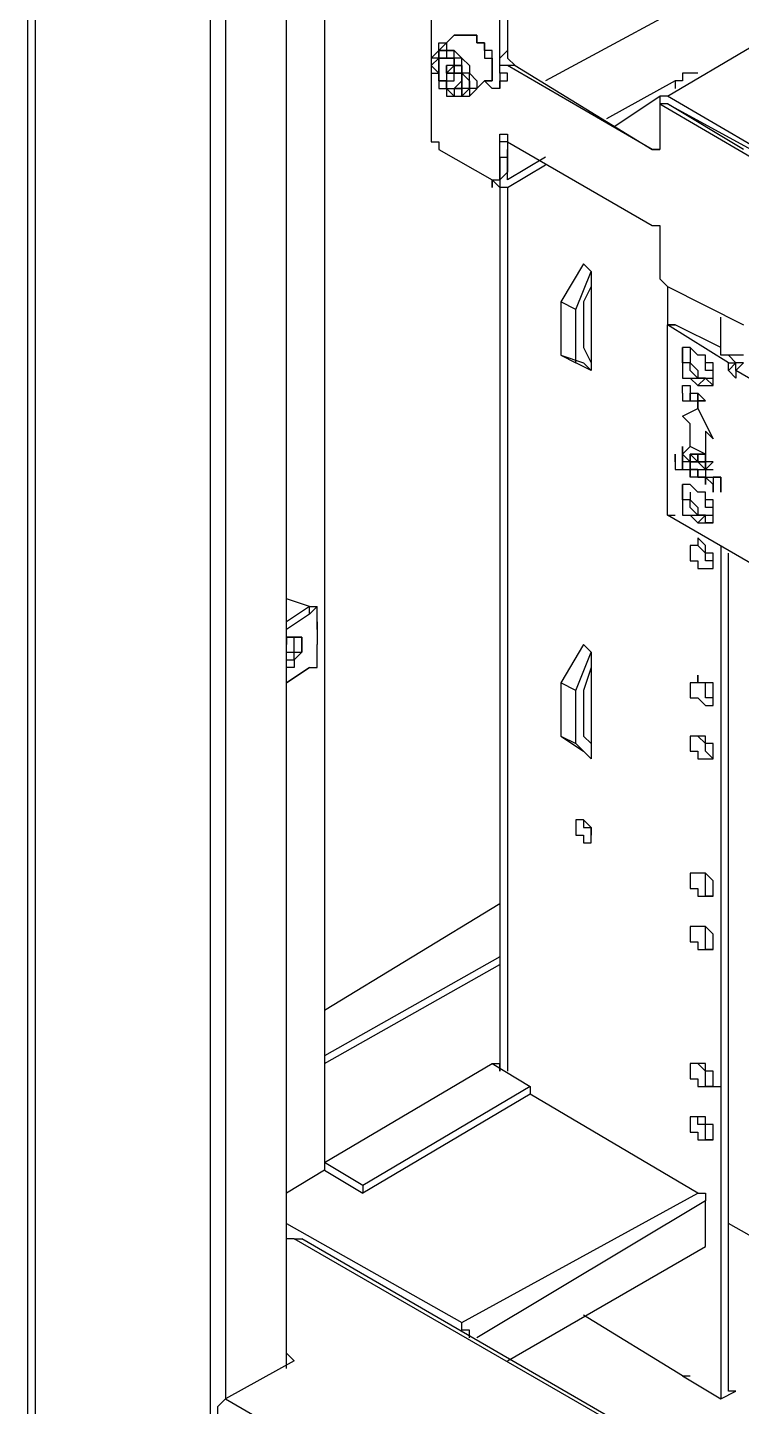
# Model space of a CAD drawing. Header units: millimetres. Extents: x 929 to 1725, y 58 to 532.
# Drawn here: x 1016.04 to 1027.01, y 96.16 to 117.34 of the extents above; entities that cross this region are included whole.
import ezdxf

# ---------------------------------------------------------------- set-up
doc = ezdxf.new("R2010")
doc.units = ezdxf.units.MM
doc.header["$MEASUREMENT"] = 0
doc.layers.add('TT-WIRE-EQPM', color=6, linetype='CONTINUOUS')

msp = doc.modelspace()

# ---------------------------------------------------------------- linework, layer by layer
at = {"layer": 'TT-WIRE-EQPM', "linetype": 'Continuous'}
for points in [[(1016.03762, 224.19909), (1016.03762, 94.98515)], [(1016.15466, 224.19909), (1016.15466, 94.86811)], [(1018.84662, 93.22953), (1018.84662, 222.67755)], [(1019.0807, 219.51742), (1019.0807, 96.27261)], [(1020.01704, 96.85782), (1020.01704, 219.04926)], [(1020.01704, 96.74077), (1020.01704, 219.04926)], [(1020.60224, 218.69813), (1020.60224, 99.78386)], [(1026.80545, 119.3298), (1026.80545, 118.04235), (1023.99645, 116.52081)], [(1025.86912, 116.28672), (1028.44403, 117.80826), (1028.56107, 117.92531), (1028.56107, 117.92531), (1028.67811, 118.04235), (1028.67811, 118.04235), (1028.79516, 118.04235), (1028.79516, 118.15939), (1028.79516, 118.27643), (1028.79516, 118.39347), (1028.79516, 118.39347), (1028.67811, 118.51051), (1028.67811, 118.51051), (1028.56107, 118.62755), (1028.56107, 118.62755), (1028.44403, 118.62755)], [(1023.41124, 116.75489), (1023.2942, 116.75489), (1023.2942, 116.87193), (1023.2942, 116.87193), (1023.2942, 116.87193), (1023.2942, 117.45714), (1023.2942, 117.45714), (1023.17716, 117.57418), (1023.17716, 117.57418), (1023.17716, 117.57418), (1023.17716, 117.69122), (1023.17716, 117.69122), (1022.35787, 118.04235), (1022.35787, 118.04235), (1022.24083, 118.04235), (1022.24083, 116.87193)], [(1023.2942, 116.63785), (1023.2942, 117.57418)], [(1023.41124, 117.69122), (1023.41124, 116.87193)], [(1023.41124, 117.45714), (1023.41124, 116.98897), (1023.41124, 116.87193), (1023.41124, 116.87193), (1023.41124, 116.87193), (1023.41124, 116.87193), (1023.52828, 116.75489), (1025.63503, 115.46743), (1025.75207, 115.46743)], [(1022.59195, 117.22306), (1022.35787, 116.98897), (1022.35787, 116.98897), (1022.35787, 117.10601), (1022.47491, 117.10601), (1022.47491, 116.98897), (1022.59195, 116.98897), (1022.59195, 116.98897), (1022.59195, 116.98897), (1022.70899, 116.87193), (1022.70899, 116.87193), (1022.70899, 116.87193), (1022.70899, 116.87193), (1022.82603, 116.75489), (1022.82603, 116.75489), (1022.82603, 116.75489), (1022.82603, 116.63785), (1022.94308, 116.52081), (1022.94308, 116.40376), (1022.82603, 116.40376), (1022.82603, 116.28672), (1022.82603, 116.28672), (1023.06012, 116.52081)], [(1023.17716, 116.63785), (1023.17716, 116.87193), (1023.17716, 116.87193), (1023.17716, 116.98897), (1023.06012, 116.98897), (1023.06012, 117.10601), (1023.06012, 117.10601), (1022.94308, 117.10601), (1022.94308, 117.22306), (1022.94308, 117.22306), (1022.94308, 117.22306), (1022.59195, 117.22306), (1022.82603, 117.22306), (1022.94308, 117.22306), (1022.94308, 117.10601), (1022.94308, 117.10601), (1023.06012, 117.10601), (1023.06012, 116.98897), (1023.06012, 116.98897), (1023.06012, 116.87193), (1023.17716, 116.87193), (1023.17716, 116.87193), (1023.17716, 116.75489), (1023.17716, 116.63785), (1023.17716, 116.52081), (1023.17716, 116.52081), (1023.06012, 116.52081), (1023.17716, 116.52081), (1023.17716, 116.52081), (1023.17716, 116.52081), (1023.17716, 116.63785), (1023.17716, 116.63785), (1023.17716, 116.63785)], [(1022.70899, 116.28672), (1022.70899, 116.28672), (1022.82603, 116.40376), (1022.82603, 116.63785), (1022.70899, 116.63785), (1022.70899, 116.75489), (1022.70899, 116.75489), (1022.70899, 116.87193), (1022.59195, 116.87193), (1022.59195, 116.87193), (1022.59195, 116.87193), (1022.59195, 116.98897), (1022.35787, 116.98897), (1022.35787, 116.87193), (1022.35787, 116.87193), (1022.24083, 116.87193), (1022.24083, 116.75489), (1022.35787, 116.63785), (1022.35787, 116.63785), (1022.35787, 116.52081), (1022.35787, 116.52081), (1022.35787, 116.40376), (1022.47491, 116.40376), (1022.47491, 116.40376), (1022.47491, 116.28672), (1022.59195, 116.28672), (1022.59195, 116.28672), (1022.70899, 116.28672)], [(1022.35787, 116.98897), (1022.35787, 116.98897), (1022.35787, 116.98897), (1022.24083, 116.87193), (1022.24083, 116.87193), (1022.24083, 116.87193), (1022.24083, 116.75489), (1022.24083, 116.63785), (1022.35787, 116.63785), (1022.35787, 116.63785), (1022.35787, 116.52081), (1022.35787, 116.52081), (1022.35787, 116.40376), (1022.35787, 116.40376), (1022.47491, 116.40376), (1022.47491, 116.28672), (1022.59195, 116.28672), (1022.59195, 116.28672), (1022.82603, 116.28672)], [(1022.35787, 116.87193), (1022.35787, 116.98897), (1022.47491, 116.98897), (1022.47491, 116.87193), (1022.59195, 116.87193), (1022.59195, 116.87193), (1022.59195, 116.87193), (1022.59195, 116.75489), (1022.70899, 116.75489), (1022.70899, 116.75489), (1022.70899, 116.75489), (1022.70899, 116.63785), (1022.82603, 116.52081), (1022.82603, 116.40376), (1022.82603, 116.40376), (1022.70899, 116.40376), (1022.70899, 116.28672), (1022.70899, 116.40376), (1022.70899, 116.40376), (1022.70899, 116.63785), (1022.70899, 116.63785), (1022.70899, 116.75489), (1022.59195, 116.75489), (1022.59195, 116.87193), (1022.59195, 116.87193), (1022.59195, 116.87193), (1022.59195, 116.87193), (1022.59195, 116.87193), (1022.35787, 116.87193), (1022.35787, 116.87193), (1022.35787, 116.87193), (1022.24083, 116.75489), (1022.24083, 116.75489), (1022.35787, 116.63785), (1022.35787, 116.63785), (1022.35787, 116.52081), (1022.35787, 116.52081), (1022.35787, 116.52081), (1022.35787, 116.40376), (1022.47491, 116.40376), (1022.47491, 116.40376), (1022.59195, 116.28672), (1022.70899, 116.28672)], [(1023.41124, 116.98897), (1023.2942, 116.87193)], [(1022.59195, 116.40376), (1022.70899, 116.52081), (1022.70899, 116.63785), (1022.70899, 116.63785), (1022.59195, 116.63785), (1022.59195, 116.75489), (1022.59195, 116.75489), (1022.59195, 116.75489), (1022.59195, 116.75489), (1022.59195, 116.87193), (1022.47491, 116.87193), (1022.47491, 116.87193), (1022.35787, 116.87193), (1022.35787, 116.87193), (1022.35787, 116.75489), (1022.35787, 116.75489), (1022.35787, 116.63785), (1022.35787, 116.63785), (1022.35787, 116.63785), (1022.35787, 116.52081), (1022.47491, 116.52081), (1022.47491, 116.52081), (1022.47491, 116.40376), (1022.59195, 116.40376), (1022.70899, 116.40376)], [(1022.47491, 116.87193), (1022.35787, 116.87193)], [(1022.59195, 116.40376), (1022.59195, 116.40376), (1022.70899, 116.40376), (1022.70899, 116.52081), (1022.70899, 116.52081), (1022.70899, 116.63785), (1022.59195, 116.63785), (1022.59195, 116.75489), (1022.59195, 116.75489), (1022.59195, 116.87193), (1022.47491, 116.87193), (1022.47491, 116.87193), (1022.35787, 116.87193), (1022.35787, 116.87193), (1022.35787, 116.75489), (1022.35787, 116.75489), (1022.35787, 116.63785), (1022.35787, 116.63785), (1022.35787, 116.63785), (1022.35787, 116.52081), (1022.47491, 116.52081), (1022.47491, 116.40376), (1022.47491, 116.40376), (1022.59195, 116.40376), (1022.59195, 116.40376)], [(1022.35787, 116.87193), (1022.35787, 116.87193), (1022.35787, 116.75489), (1022.35787, 116.75489), (1022.35787, 116.63785), (1022.35787, 116.63785), (1022.35787, 116.63785)], [(1022.35787, 116.75489), (1022.35787, 116.87193), (1022.35787, 116.87193)], [(1022.35787, 116.63785), (1022.35787, 116.63785), (1022.35787, 116.63785), (1022.35787, 116.75489), (1022.35787, 116.75489), (1022.35787, 116.75489), (1022.35787, 116.87193)], [(1022.47491, 116.87193), (1022.35787, 116.87193), (1022.35787, 116.87193), (1022.35787, 116.87193), (1022.35787, 116.87193), (1022.47491, 116.87193)], [(1022.35787, 116.87193), (1022.47491, 116.87193)], [(1022.47491, 116.75489), (1022.47491, 116.63785), (1022.47491, 116.75489)], [(1022.59195, 116.75489), (1022.47491, 116.63785), (1022.47491, 116.75489)], [(1022.59195, 116.75489), (1022.47491, 116.75489)], [(1022.70899, 116.63785), (1022.70899, 116.75489), (1022.59195, 116.75489), (1022.59195, 116.75489), (1022.59195, 116.87193), (1022.59195, 116.87193), (1022.59195, 116.87193), (1022.59195, 116.87193), (1022.59195, 116.87193), (1022.59195, 116.75489), (1022.59195, 116.75489), (1022.59195, 116.63785), (1022.70899, 116.63785)], [(1022.59195, 116.63785), (1022.59195, 116.75489)], [(1027.03953, 115.46743), (1025.86912, 116.16968), (1025.75207, 116.16968), (1025.75207, 116.05264), (1025.75207, 116.05264), (1025.75207, 115.46743), (1025.75207, 115.46743), (1025.63503, 115.46743), (1023.41124, 116.75489)], [(1023.52828, 116.75489), (1023.41124, 116.75489)], [(1022.24083, 116.63785), (1022.24083, 115.58447), (1022.35787, 115.58447), (1022.35787, 115.46743), (1022.35787, 115.46743), (1022.35787, 115.46743), (1022.35787, 115.46743), (1022.35787, 115.46743), (1023.17716, 114.99926), (1023.17716, 114.99926), (1023.17716, 114.88222), (1023.17716, 114.99926), (1023.2942, 114.99926), (1023.2942, 114.99926), (1023.2942, 115.58447), (1023.2942, 115.58447), (1023.2942, 115.70151), (1023.41124, 115.70151), (1023.41124, 115.58447), (1025.63503, 114.29702), (1025.63503, 114.29702), (1025.63503, 114.29702), (1025.63503, 114.29702), (1025.63503, 114.29702), (1025.75207, 114.29702), (1025.75207, 114.17997), (1025.75207, 114.17997), (1025.75207, 113.59477), (1025.75207, 113.59477), (1025.75207, 113.47772), (1025.75207, 113.47772), (1025.75207, 113.47772), (1025.86912, 113.36068), (1027.03953, 112.77547)], [(1022.35787, 116.63785), (1022.35787, 116.52081), (1022.35787, 116.52081), (1022.35787, 116.40376), (1022.47491, 116.40376), (1022.47491, 116.40376)], [(1022.47491, 116.40376), (1022.47491, 116.40376), (1022.47491, 116.52081), (1022.35787, 116.52081), (1022.35787, 116.52081), (1022.35787, 116.63785)], [(1022.59195, 116.52081), (1022.59195, 116.63785), (1022.47491, 116.63785), (1022.47491, 116.52081), (1022.59195, 116.52081)], [(1022.59195, 116.63785), (1022.47491, 116.63785), (1022.47491, 116.52081)], [(1022.59195, 116.63785), (1022.47491, 116.63785), (1022.47491, 116.63785), (1022.47491, 116.63785)], [(1022.47491, 116.63785), (1022.59195, 116.63785)], [(1022.70899, 116.40376), (1022.70899, 116.40376), (1022.70899, 116.40376), (1022.70899, 116.52081), (1022.70899, 116.52081), (1022.70899, 116.63785), (1022.70899, 116.63785)], [(1022.70899, 116.63785), (1022.70899, 116.63785), (1022.70899, 116.52081), (1022.70899, 116.52081), (1022.70899, 116.40376)], [(1022.70899, 116.52081), (1022.70899, 116.52081), (1022.70899, 116.40376)], [(1023.17716, 116.40376), (1023.06012, 116.52081)], [(1023.2942, 116.63785), (1023.2942, 116.52081), (1023.2942, 116.52081), (1023.2942, 116.40376), (1023.17716, 116.40376)], [(1023.2942, 116.40376), (1023.2942, 116.52081), (1023.41124, 116.52081), (1023.41124, 116.63785), (1023.2942, 116.63785)], [(1025.98616, 116.52081), (1024.93278, 115.9356)], [(1026.33728, 116.63785), (1026.33728, 116.63785), (1026.22024, 116.63785), (1026.1032, 116.63785), (1026.1032, 116.52081), (1026.1032, 116.52081), (1025.98616, 116.52081), (1025.98616, 116.40376)], [(1022.59195, 116.40376), (1022.70899, 116.40376)], [(1022.59195, 116.40376), (1022.59195, 116.28672), (1022.70899, 116.28672), (1022.70899, 116.40376), (1022.59195, 116.40376), (1022.59195, 116.28672)], [(1022.70899, 116.40376), (1022.59195, 116.40376), (1022.59195, 116.40376)], [(1025.04982, 115.81856), (1025.75207, 116.28672)], [(1025.86912, 116.28672), (1025.86912, 116.28672), (1025.75207, 116.28672), (1025.75207, 116.28672), (1025.75207, 116.16968), (1027.15657, 115.35039), (1027.15657, 115.46743), (1027.15657, 115.46743), (1027.27362, 115.46743), (1027.27362, 115.46743), (1025.86912, 116.28672)], [(1025.86912, 116.16968), (1025.75207, 116.16968)], [(1025.86912, 116.16968), (1025.86912, 116.16968), (1027.15657, 115.46743)], [(1023.41124, 115.70151), (1023.41124, 115.58447), (1023.41124, 115.11631)], [(1023.41124, 115.58447), (1023.2942, 115.58447)], [(1023.2942, 115.35039), (1023.41124, 115.35039), (1023.41124, 115.46743), (1023.41124, 115.46743)], [(1023.2942, 115.35039), (1023.2942, 114.88222)], [(1023.99645, 115.35039), (1023.41124, 114.99926), (1023.41124, 115.35039)], [(1023.41124, 115.11631), (1023.2942, 114.99926)], [(1023.41124, 114.88222), (1023.99645, 115.23335)], [(1023.17716, 114.99926), (1023.2942, 114.88222)], [(1023.2942, 114.88222), (1023.17716, 114.99926)], [(1023.17716, 114.99926), (1023.2942, 114.99926)], [(1023.2942, 114.88222), (1023.2942, 101.3054)], [(1023.41124, 114.88222), (1023.2942, 114.88222), (1023.2942, 114.88222)], [(1023.41124, 114.88222), (1023.41124, 101.3054)], [(1024.46462, 113.00956), (1024.6987, 113.59477), (1024.58166, 113.71181), (1024.23053, 113.1266)], [(1024.6987, 113.59477), (1024.6987, 112.19027)], [(1024.6987, 113.36068), (1024.58166, 113.1266)], [(1025.86912, 113.36068), (1025.86912, 113.1266), (1025.86912, 113.00956), (1025.86912, 113.00956), (1025.86912, 112.89252), (1025.86912, 112.89252), (1025.86912, 112.77547), (1025.98616, 112.77547), (1025.98616, 112.77547)], [(1024.46462, 112.19027), (1024.46462, 113.00956), (1024.23053, 113.1266), (1024.23053, 112.30731), (1024.46462, 112.19027)], [(1024.58166, 113.1266), (1024.58166, 112.42435)], [(1024.6987, 113.24364), (1024.6987, 112.30731)], [(1047.52181, 100.13498), (1026.92249, 112.07322), (1026.92249, 111.95618), (1026.80545, 112.07322), (1026.80545, 112.19027), (1025.86912, 112.77547)], [(1025.86912, 112.65843), (1025.86912, 112.77547), (1025.86912, 112.77547)], [(1025.98616, 112.77547), (1025.86912, 112.77547)], [(1025.86912, 112.77547), (1025.98616, 112.77547)], [(1026.68841, 112.42435), (1025.98616, 112.77547)], [(1026.68841, 112.42435), (1026.68841, 112.89252)], [(1025.86912, 110.08352), (1025.86912, 112.65843)], [(1024.23053, 112.30731), (1024.58166, 112.19027), (1024.6987, 112.07322)], [(1024.58166, 112.42435), (1024.6987, 112.19027)], [(1026.22024, 112.42435), (1026.1032, 112.42435), (1026.1032, 112.30731), (1026.1032, 112.30731), (1026.1032, 112.19027), (1026.1032, 112.19027), (1026.1032, 112.19027), (1026.1032, 112.07322), (1026.1032, 112.07322), (1026.1032, 112.07322), (1026.1032, 111.95618), (1026.22024, 111.95618), (1026.22024, 111.95618), (1026.22024, 111.95618)], [(1026.33728, 111.95618), (1026.33728, 111.95618), (1026.22024, 112.07322), (1026.22024, 112.07322), (1026.22024, 112.07322), (1026.22024, 112.19027), (1026.1032, 112.19027), (1026.1032, 112.30731), (1026.1032, 112.30731), (1026.1032, 112.42435)], [(1026.22024, 112.42435), (1026.22024, 112.30731), (1026.22024, 112.19027), (1026.33728, 112.07322), (1026.33728, 112.07322), (1026.33728, 111.95618), (1026.45432, 111.95618), (1026.45432, 111.95618)], [(1026.33728, 112.30731), (1026.22024, 112.42435)], [(1026.57137, 112.07322), (1026.45432, 112.07322), (1026.45432, 112.07322), (1026.45432, 112.07322), (1026.45432, 112.19027), (1026.45432, 112.19027), (1026.45432, 112.30731), (1026.33728, 112.30731)], [(1026.33728, 111.83914), (1026.45432, 111.83914), (1026.45432, 111.83914), (1026.45432, 111.83914), (1026.45432, 111.83914), (1026.57137, 111.83914), (1026.57137, 111.95618), (1026.57137, 111.95618), (1026.57137, 111.95618), (1026.57137, 111.95618), (1026.57137, 112.07322), (1026.57137, 112.07322), (1026.57137, 112.19027), (1026.45432, 112.19027), (1026.45432, 112.19027), (1026.45432, 112.19027), (1026.45432, 112.30731), (1026.33728, 112.30731)], [(1027.03953, 112.30731), (1026.68841, 112.30731), (1026.68841, 112.42435)], [(1026.92249, 112.19027), (1026.80545, 112.30731)], [(1024.6987, 112.07322), (1024.46462, 112.19027)], [(1024.6987, 112.19027), (1024.6987, 112.07322)], [(1026.80545, 112.07322), (1026.92249, 112.19027)], [(1026.80545, 112.19027), (1026.92249, 112.19027)], [(1026.92249, 112.07322), (1026.92249, 112.19027)], [(1027.03953, 112.19027), (1026.92249, 112.19027), (1026.92249, 112.19027)], [(1026.92249, 112.07322), (1026.92249, 112.07322), (1027.03953, 112.19027), (1027.03953, 112.19027), (1027.03953, 112.19027)], [(1026.92249, 112.07322), (1026.92249, 112.19027)], [(1026.22024, 111.95618), (1026.33728, 111.83914)], [(1026.22024, 111.95618), (1026.33728, 111.95618)], [(1026.45432, 111.95618), (1026.33728, 111.95618)], [(1026.45432, 111.95618), (1026.33728, 111.83914)], [(1026.45432, 111.95618), (1026.57137, 111.95618), (1026.57137, 111.95618), (1026.57137, 111.95618)], [(1026.57137, 111.83914), (1026.45432, 111.95618), (1026.45432, 111.95618)], [(1026.1032, 111.83914), (1026.22024, 111.83914)], [(1026.1032, 111.7221), (1026.1032, 111.83914)], [(1026.1032, 111.7221), (1026.1032, 111.60506), (1026.1032, 111.60506), (1026.22024, 111.60506), (1026.22024, 111.60506), (1026.33728, 111.60506), (1026.33728, 111.60506)], [(1026.22024, 111.83914), (1026.22024, 111.60506)], [(1026.22024, 111.60506), (1026.22024, 111.7221), (1026.33728, 111.7221), (1026.33728, 111.60506)], [(1026.33728, 111.7221), (1026.45432, 111.60506)], [(1026.33728, 111.48802), (1026.33728, 111.7221)], [(1026.1032, 111.37097), (1026.33728, 111.48802), (1026.57137, 111.01985), (1026.45432, 111.13689), (1026.45432, 110.78577)], [(1026.45432, 111.60506), (1026.33728, 111.60506)], [(1026.33728, 111.60506), (1026.45432, 111.60506), (1026.33728, 111.60506), (1026.33728, 111.48802)], [(1026.22024, 110.90281), (1026.22024, 111.25393), (1026.1032, 111.37097)], [(1026.1032, 110.78577), (1026.1032, 110.90281), (1026.1032, 110.90281), (1026.1032, 110.78577), (1026.22024, 110.90281), (1026.1032, 110.78577), (1026.22024, 110.66873), (1026.1032, 110.78577), (1026.1032, 110.78577), (1026.1032, 110.78577)], [(1026.45432, 110.78577), (1026.22024, 110.90281)], [(1025.98616, 110.66873), (1025.98616, 110.78577)], [(1025.98616, 110.78577), (1025.98616, 110.66873)], [(1025.98616, 110.66873), (1025.98616, 110.55168), (1026.1032, 110.55168)], [(1025.98616, 110.66873), (1025.98616, 110.66873), (1025.98616, 110.55168), (1026.1032, 110.55168)], [(1026.1032, 110.55168), (1026.1032, 110.78577), (1026.1032, 110.55168)], [(1026.1032, 110.55168), (1026.1032, 110.66873), (1026.1032, 110.66873)], [(1026.1032, 110.55168), (1026.22024, 110.55168), (1026.22024, 110.66873), (1026.1032, 110.66873), (1026.1032, 110.66873)], [(1026.1032, 110.55168), (1026.1032, 110.66873)], [(1026.1032, 110.66873), (1026.1032, 110.55168), (1026.1032, 110.55168), (1026.1032, 110.55168)], [(1026.22024, 110.78577), (1026.33728, 110.78577), (1026.22024, 110.78577), (1026.22024, 110.78577)], [(1026.22024, 110.66873), (1026.22024, 110.78577)], [(1026.22024, 110.78577), (1026.33728, 110.78577), (1026.33728, 110.66873), (1026.22024, 110.78577), (1026.22024, 110.66873), (1026.33728, 110.66873), (1026.22024, 110.66873)], [(1026.22024, 110.43464), (1026.22024, 110.66873), (1026.22024, 110.66873)], [(1026.33728, 110.43464), (1026.33728, 110.55168), (1026.33728, 110.55168), (1026.22024, 110.55168), (1026.22024, 110.66873)], [(1026.22024, 110.55168), (1026.22024, 110.66873), (1026.22024, 110.55168)], [(1026.33728, 110.78577), (1026.45432, 110.78577), (1026.33728, 110.78577), (1026.33728, 110.66873)], [(1026.33728, 110.66873), (1026.33728, 110.78577)], [(1026.33728, 110.66873), (1026.45432, 110.66873), (1026.45432, 110.66873), (1026.33728, 110.66873), (1026.33728, 110.66873), (1026.45432, 110.55168), (1026.33728, 110.66873)], [(1026.45432, 110.55168), (1026.45432, 110.78577), (1026.45432, 110.66873)], [(1026.45432, 110.55168), (1026.57137, 110.66873), (1026.45432, 110.66873), (1026.45432, 110.66873), (1026.45432, 110.66873)], [(1026.45432, 110.55168), (1026.45432, 110.66873), (1026.45432, 110.55168)], [(1026.22024, 110.55168), (1026.33728, 110.55168), (1026.33728, 110.55168), (1026.22024, 110.55168)], [(1026.22024, 110.55168), (1026.22024, 110.43464)], [(1026.22024, 110.43464), (1026.22024, 110.55168)], [(1026.33728, 110.43464), (1026.22024, 110.43464)], [(1026.33728, 110.43464), (1026.33728, 110.55168)], [(1026.33728, 110.55168), (1026.33728, 110.43464), (1026.33728, 110.43464)], [(1026.33728, 110.55168), (1026.45432, 110.55168)], [(1026.33728, 110.43464), (1026.33728, 110.55168)], [(1026.45432, 110.43464), (1026.33728, 110.43464)], [(1026.45432, 110.43464), (1026.45432, 110.43464), (1026.33728, 110.43464), (1026.33728, 110.43464), (1026.45432, 110.43464), (1026.45432, 110.43464), (1026.45432, 110.3176), (1026.45432, 110.3176), (1026.45432, 110.43464)], [(1026.45432, 110.55168), (1026.57137, 110.55168)], [(1026.45432, 110.55168), (1026.45432, 110.55168), (1026.45432, 110.43464)], [(1026.57137, 110.43464), (1026.57137, 110.20056), (1026.57137, 110.3176), (1026.45432, 110.43464), (1026.45432, 110.3176), (1026.45432, 110.43464)], [(1026.45432, 110.43464), (1026.57137, 110.43464)], [(1026.45432, 110.43464), (1026.57137, 110.43464)], [(1026.45432, 110.3176), (1026.45432, 110.43464)], [(1026.45432, 110.43464), (1026.45432, 110.3176)], [(1026.68841, 110.43464), (1026.57137, 110.43464), (1026.57137, 110.43464), (1026.68841, 110.43464)], [(1026.68841, 110.3176), (1026.68841, 110.43464)], [(1026.68841, 110.43464), (1026.68841, 110.3176)], [(1026.68841, 110.43464), (1026.68841, 110.20056)], [(1026.68841, 110.20056), (1026.68841, 110.43464)], [(1026.22024, 110.3176), (1026.1032, 110.3176), (1026.1032, 110.20056), (1026.1032, 110.20056), (1026.1032, 110.20056), (1026.1032, 110.08352), (1026.1032, 110.08352), (1026.1032, 109.96648), (1026.1032, 109.96648), (1026.1032, 109.96648), (1026.1032, 109.84943), (1026.22024, 109.84943), (1026.22024, 109.84943)], [(1026.33728, 109.84943), (1026.33728, 109.84943), (1026.22024, 109.96648), (1026.22024, 109.96648), (1026.22024, 109.96648), (1026.22024, 110.08352), (1026.1032, 110.08352), (1026.1032, 110.20056), (1026.1032, 110.20056), (1026.1032, 110.3176)], [(1026.33728, 110.20056), (1026.22024, 110.3176)], [(1026.22024, 110.20056), (1026.22024, 110.08352), (1026.33728, 109.96648), (1026.33728, 109.96648), (1026.33728, 109.84943), (1026.45432, 109.84943), (1026.45432, 109.84943)], [(1026.57137, 109.96648), (1026.45432, 109.96648), (1026.45432, 109.96648), (1026.45432, 109.96648), (1026.45432, 110.08352), (1026.45432, 110.08352), (1026.45432, 110.20056), (1026.33728, 110.20056)], [(1026.33728, 109.73239), (1026.45432, 109.73239), (1026.45432, 109.73239), (1026.45432, 109.73239), (1026.45432, 109.73239), (1026.57137, 109.73239), (1026.57137, 109.84943), (1026.57137, 109.84943), (1026.57137, 109.84943), (1026.57137, 109.84943), (1026.57137, 109.96648), (1026.57137, 109.96648), (1026.57137, 110.08352), (1026.45432, 110.08352), (1026.45432, 110.08352), (1026.45432, 110.20056), (1026.45432, 110.20056), (1026.33728, 110.20056)], [(1025.86912, 109.84943), (1025.86912, 109.84943), (1025.86912, 109.96648), (1025.86912, 109.96648), (1025.86912, 109.96648), (1025.86912, 110.08352)], [(1025.86912, 109.84943), (1025.98616, 109.84943)], [(1047.52181, 97.32598), (1025.86912, 109.84943)], [(1026.22024, 109.84943), (1026.33728, 109.73239)], [(1026.22024, 109.84943), (1026.33728, 109.84943)], [(1026.45432, 109.84943), (1026.33728, 109.84943)], [(1026.45432, 109.84943), (1026.33728, 109.73239)], [(1026.45432, 109.84943), (1026.57137, 109.84943), (1026.57137, 109.84943), (1026.57137, 109.84943)], [(1026.57137, 109.73239), (1026.45432, 109.73239), (1026.45432, 109.84943), (1026.45432, 109.84943)], [(1026.57137, 109.03014), (1026.57137, 109.03014), (1026.57137, 109.03014), (1026.57137, 109.14718), (1026.57137, 109.26423), (1026.57137, 109.26423), (1026.45432, 109.26423), (1026.45432, 109.38127), (1026.45432, 109.38127), (1026.45432, 109.38127), (1026.45432, 109.38127), (1026.33728, 109.49831), (1026.33728, 109.49831), (1026.33728, 109.38127), (1026.22024, 109.38127), (1026.22024, 109.38127), (1026.22024, 109.26423), (1026.22024, 109.26423), (1026.22024, 109.26423), (1026.22024, 109.14718), (1026.33728, 109.14718), (1026.33728, 109.14718), (1026.33728, 109.03014), (1026.45432, 109.03014), (1026.57137, 109.03014)], [(1026.57137, 109.14718), (1026.45432, 109.14718), (1026.45432, 109.14718), (1026.45432, 109.26423), (1026.45432, 109.26423), (1026.45432, 109.26423), (1026.33728, 109.38127), (1026.33728, 109.38127)], [(1026.68841, 109.38127), (1026.68841, 96.27261)], [(1026.57137, 109.03014), (1026.57137, 109.03014), (1026.57137, 109.14718)], [(1026.80545, 96.38965), (1026.80545, 109.26423)], [(1020.36816, 108.32789), (1020.36816, 108.44493), (1020.36816, 108.44493), (1020.01704, 108.56198)], [(1020.36816, 108.44493), (1020.01704, 108.21085)], [(1020.36816, 108.32789), (1020.01704, 108.09381)], [(1020.36816, 108.32789), (1020.36816, 108.44493)], [(1020.4852, 108.44493), (1020.36816, 108.32789)], [(1020.36816, 108.44493), (1020.4852, 108.44493)], [(1020.4852, 108.21085), (1020.4852, 108.44493)], [(1020.4852, 108.21085), (1020.4852, 108.44493)], [(1020.4852, 108.21085), (1020.4852, 107.85973)], [(1020.4852, 108.09381), (1020.4852, 108.21085)], [(1020.01704, 107.5086), (1020.01704, 107.5086), (1020.01704, 107.62564), (1020.13408, 107.62564), (1020.13408, 107.62564), (1020.13408, 107.74268), (1020.25112, 107.74268), (1020.25112, 107.85973), (1020.25112, 107.85973), (1020.25112, 107.97677), (1020.13408, 107.97677)], [(1020.01704, 107.97677), (1020.25112, 107.97677), (1020.25112, 107.85973), (1020.25112, 107.85973), (1020.25112, 107.85973), (1020.25112, 107.85973), (1020.25112, 107.74268), (1020.25112, 107.74268), (1020.13408, 107.62564), (1020.13408, 107.62564), (1020.13408, 107.62564), (1020.13408, 107.5086), (1020.01704, 107.5086), (1020.01704, 107.5086)], [(1020.01704, 107.85973), (1020.01704, 107.97677), (1020.01704, 107.97677)], [(1020.01704, 107.62564), (1020.01704, 107.62564), (1020.01704, 107.62564), (1020.01704, 107.74268), (1020.13408, 107.74268), (1020.13408, 107.74268), (1020.13408, 107.85973), (1020.13408, 107.85973), (1020.13408, 107.85973), (1020.13408, 107.85973), (1020.13408, 107.97677), (1020.01704, 107.97677), (1020.01704, 107.85973)], [(1020.4852, 107.74268), (1020.4852, 107.85973)], [(1024.46462, 107.15748), (1024.6987, 107.74268), (1024.58166, 107.85973), (1024.23053, 107.27452)], [(1020.4852, 107.5086), (1020.4852, 107.74268)], [(1020.4852, 107.5086), (1020.4852, 107.74268)], [(1024.6987, 107.74268), (1024.6987, 106.33819)], [(1020.01704, 107.27452), (1020.36816, 107.5086), (1020.01704, 107.27452)], [(1020.36816, 107.5086), (1020.4852, 107.5086)], [(1024.6987, 107.5086), (1024.58166, 107.15748)], [(1024.46462, 106.33819), (1024.46462, 107.15748), (1024.23053, 107.27452), (1024.23053, 106.45523), (1024.46462, 106.33819)], [(1024.6987, 107.39156), (1024.6987, 106.33819)], [(1026.57137, 106.92339), (1026.57137, 107.04044), (1026.57137, 107.04044), (1026.57137, 107.04044), (1026.57137, 107.15748), (1026.57137, 107.27452), (1026.45432, 107.27452), (1026.45432, 107.27452), (1026.45432, 107.27452), (1026.45432, 107.27452), (1026.33728, 107.27452), (1026.33728, 107.39156), (1026.33728, 107.27452), (1026.22024, 107.27452), (1026.22024, 107.27452), (1026.22024, 107.27452), (1026.22024, 107.15748), (1026.22024, 107.15748), (1026.22024, 107.04044), (1026.33728, 107.04044), (1026.33728, 107.04044), (1026.33728, 107.04044), (1026.45432, 106.92339), (1026.45432, 106.92339), (1026.45432, 106.92339), (1026.45432, 106.92339), (1026.45432, 106.92339), (1026.57137, 106.92339)], [(1026.57137, 107.04044), (1026.45432, 107.04044), (1026.45432, 107.04044), (1026.45432, 107.15748), (1026.45432, 107.15748), (1026.45432, 107.27452), (1026.33728, 107.27452), (1026.33728, 107.27452)], [(1024.58166, 107.15748), (1024.58166, 106.45523)], [(1024.23053, 106.45523), (1024.58166, 106.22114), (1024.6987, 106.1041)], [(1024.58166, 106.45523), (1024.6987, 106.33819)], [(1026.57137, 106.1041), (1026.57137, 106.1041), (1026.57137, 106.1041), (1026.57137, 106.22114), (1026.57137, 106.22114), (1026.57137, 106.22114), (1026.57137, 106.33819), (1026.45432, 106.33819), (1026.45432, 106.45523), (1026.45432, 106.45523), (1026.22024, 106.45523), (1026.22024, 106.45523), (1026.22024, 106.33819), (1026.22024, 106.33819), (1026.22024, 106.33819), (1026.22024, 106.22114), (1026.33728, 106.22114), (1026.33728, 106.1041), (1026.33728, 106.1041), (1026.33728, 106.1041), (1026.45432, 106.1041), (1026.45432, 106.1041), (1026.57137, 106.1041)], [(1026.57137, 106.1041), (1026.45432, 106.22114), (1026.45432, 106.22114), (1026.45432, 106.33819), (1026.45432, 106.33819), (1026.33728, 106.45523), (1026.33728, 106.45523)], [(1024.6987, 106.1041), (1024.46462, 106.33819)], [(1024.6987, 106.33819), (1024.6987, 106.1041)], [(1024.6987, 104.81664), (1024.6987, 104.93369), (1024.6987, 104.93369), (1024.6987, 104.93369), (1024.6987, 105.05073), (1024.6987, 105.05073), (1024.6987, 105.05073), (1024.58166, 105.16777), (1024.46462, 105.16777), (1024.46462, 105.05073), (1024.46462, 105.05073), (1024.46462, 104.93369), (1024.46462, 104.93369), (1024.58166, 104.93369), (1024.58166, 104.93369), (1024.58166, 104.93369), (1024.58166, 104.81664), (1024.6987, 104.81664)], [(1024.58166, 105.16777), (1024.58166, 105.05073), (1024.6987, 105.05073), (1024.6987, 104.93369), (1024.6987, 104.93369), (1024.6987, 104.93369)], [(1026.57137, 103.99735), (1026.57137, 103.99735), (1026.57137, 103.99735), (1026.57137, 104.11439), (1026.57137, 104.11439), (1026.57137, 104.11439), (1026.57137, 104.23144), (1026.45432, 104.34848), (1026.45432, 104.34848), (1026.45432, 104.34848), (1026.22024, 104.34848), (1026.22024, 104.34848), (1026.22024, 104.34848), (1026.22024, 104.23144), (1026.22024, 104.23144), (1026.22024, 104.11439), (1026.33728, 104.11439), (1026.33728, 103.99735), (1026.33728, 103.99735), (1026.33728, 103.99735), (1026.45432, 103.99735), (1026.45432, 103.99735), (1026.57137, 103.99735)], [(1026.57137, 103.99735), (1026.45432, 103.99735), (1026.45432, 104.11439), (1026.45432, 104.11439), (1026.45432, 104.23144), (1026.45432, 104.34848), (1026.33728, 104.34848), (1026.33728, 104.34848)], [(1020.60224, 102.24173), (1023.2942, 103.88031)], [(1026.57137, 103.17806), (1026.57137, 103.17806), (1026.57137, 103.17806), (1026.57137, 103.17806), (1026.57137, 103.2951), (1026.57137, 103.2951), (1026.57137, 103.41215), (1026.57137, 103.41215), (1026.45432, 103.52919), (1026.45432, 103.52919), (1026.45432, 103.52919), (1026.45432, 103.52919), (1026.45432, 103.52919), (1026.33728, 103.52919), (1026.22024, 103.52919), (1026.22024, 103.52919), (1026.22024, 103.41215), (1026.22024, 103.41215), (1026.22024, 103.2951), (1026.33728, 103.2951), (1026.33728, 103.17806), (1026.33728, 103.17806), (1026.45432, 103.17806), (1026.45432, 103.17806), (1026.57137, 103.17806)], [(1026.57137, 103.17806), (1026.45432, 103.17806), (1026.45432, 103.2951), (1026.45432, 103.2951), (1026.45432, 103.2951), (1026.45432, 103.41215), (1026.45432, 103.52919), (1026.33728, 103.52919), (1026.33728, 103.52919)], [(1023.2942, 103.06102), (1020.60224, 101.53948)], [(1020.60224, 101.42244), (1023.2942, 102.94398)], [(1020.60224, 99.9009), (1023.17716, 101.42244), (1023.2942, 101.42244)], [(1023.17716, 101.42244), (1023.76237, 101.07131)], [(1023.2942, 101.3054), (1023.2942, 101.42244)], [(1023.2942, 101.42244), (1023.2942, 101.3054)], [(1026.57137, 101.07131), (1026.57137, 101.07131), (1026.57137, 101.07131), (1026.57137, 101.07131), (1026.57137, 101.18835), (1026.57137, 101.18835), (1026.57137, 101.3054), (1026.57137, 101.3054), (1026.45432, 101.3054), (1026.45432, 101.42244), (1026.45432, 101.42244), (1026.45432, 101.42244), (1026.45432, 101.42244), (1026.45432, 101.42244), (1026.33728, 101.42244), (1026.22024, 101.42244), (1026.22024, 101.42244), (1026.22024, 101.3054), (1026.22024, 101.3054), (1026.22024, 101.18835), (1026.33728, 101.18835), (1026.33728, 101.07131), (1026.33728, 101.07131), (1026.45432, 101.07131), (1026.57137, 101.07131)], [(1026.57137, 101.07131), (1026.45432, 101.07131), (1026.45432, 101.18835), (1026.45432, 101.18835), (1026.45432, 101.18835), (1026.45432, 101.3054), (1026.45432, 101.3054), (1026.33728, 101.42244), (1026.33728, 101.42244)], [(1023.76237, 101.07131), (1021.18745, 99.54977), (1021.18745, 99.43273)], [(1023.76237, 101.07131), (1023.76237, 100.95427)], [(1026.57137, 101.07131), (1026.68841, 101.07131)], [(1020.01704, 98.96456), (1022.70899, 97.44302), (1026.33728, 99.43273), (1023.76237, 100.95427)], [(1023.76237, 100.95427), (1021.18745, 99.43273)], [(1026.57137, 100.25202), (1026.57137, 100.25202), (1026.57137, 100.25202), (1026.57137, 100.36906), (1026.57137, 100.36906), (1026.57137, 100.4861), (1026.45432, 100.4861), (1026.45432, 100.4861), (1026.45432, 100.4861), (1026.45432, 100.60315), (1026.33728, 100.60315), (1026.33728, 100.60315), (1026.33728, 100.60315), (1026.33728, 100.60315), (1026.22024, 100.60315), (1026.22024, 100.4861), (1026.22024, 100.4861), (1026.22024, 100.4861), (1026.22024, 100.36906), (1026.22024, 100.36906), (1026.33728, 100.36906), (1026.33728, 100.25202), (1026.33728, 100.25202), (1026.45432, 100.25202), (1026.57137, 100.25202)], [(1026.57137, 100.25202), (1026.45432, 100.25202), (1026.45432, 100.36906), (1026.45432, 100.36906), (1026.45432, 100.36906), (1026.45432, 100.4861), (1026.33728, 100.4861), (1026.33728, 100.60315)], [(1020.60224, 99.78386), (1020.01704, 99.43273)], [(1021.18745, 99.54977), (1020.60224, 99.9009)], [(1020.60224, 99.78386), (1021.18745, 99.43273)], [(1026.33728, 99.43273), (1026.33728, 99.43273), (1026.33728, 99.43273), (1026.45432, 99.43273), (1026.45432, 99.31569), (1026.45432, 99.31569), (1026.45432, 99.31569), (1026.45432, 99.31569)], [(1026.45432, 98.61344), (1026.45432, 99.31569), (1022.94308, 97.20894)], [(1028.67811, 97.91119), (1026.80545, 98.96456)], [(1020.13408, 98.73048), (1020.01704, 98.73048)], [(1020.13408, 98.73048), (1020.13408, 98.73048), (1020.25112, 98.73048)], [(1047.52181, 82.92986), (1020.13408, 98.73048)], [(1047.52181, 82.92986), (1020.25112, 98.73048)], [(1023.41124, 96.85782), (1026.45432, 98.61344)], [(1026.1032, 96.62373), (1024.58166, 97.56006)], [(1022.82603, 97.20894), (1022.82603, 97.32598), (1022.82603, 97.32598), (1022.82603, 97.32598), (1022.82603, 97.32598), (1022.70899, 97.32598), (1022.70899, 97.44302)], [(1020.13408, 96.85782), (1019.0807, 96.27261)], [(1020.01704, 96.97486), (1020.13408, 96.85782)], [(1026.1032, 96.62373), (1026.22024, 96.62373)], [(1026.1032, 96.62373), (1026.22024, 96.62373)], [(1026.1032, 96.62373), (1026.68841, 96.27261)], [(1026.68841, 96.27261), (1026.92249, 96.38965)], [(1026.92249, 96.38965), (1026.80545, 96.38965)], [(1018.96366, 96.03852), (1018.96366, 96.15557), (1018.96366, 96.15557), (1018.96366, 96.15557), (1018.96366, 96.15557), (1019.0807, 96.27261)], [(1019.0807, 96.27261), (1047.52181, 79.76974)]]:
    msp.add_lwpolyline(points, dxfattribs=at)

doc.saveas('drawing.dxf')
